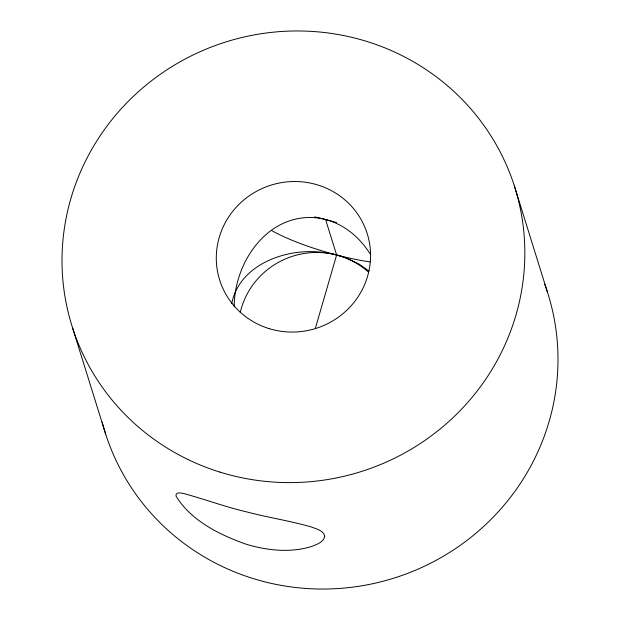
<?xml version="1.0" encoding="UTF-8"?>
<svg xmlns="http://www.w3.org/2000/svg" width="620" height="620" viewBox="0 0 620 620"><rect width="100%" height="100%" fill="white"/><g stroke="black" fill="none" stroke-linecap="round" stroke-linejoin="round"><path stroke-width="0.93" d="M234.221 306.83C234.05 263.244 266.492 214.582 314.108 217.628A55.25 45.826 25.8 0 1 325.578 219.519A55.25 45.826 25.8 0 1 336.691 223.526C350.61 229.981 362.072 241.04 370.156 253.975M231.694 303.622C239.622 263.399 288.656 246.962 325.027 252.689A55.25 30.024 9.8 0 1 347.688 258.61M315.526 327.74L336.629 254.998L325.578 219.519M347.611 258.587L359.197 264.221L368.9 270.987M514.375 186.008L547.522 292.438M72.478 327.562L105.625 433.992M544.709 284.216A232.012 225.215 -17.3 0 1 393.553 578.243A232.012 225.215 -17.3 0 1 102.168 422.057M240.258 312.488A77.337 75.074 -17.3 0 1 292.888 256.161A77.337 75.074 -17.3 0 1 368.35 272.017M370.086 261.911A77.337 15.632 16.2 0 1 272.025 230.756M314.689 216.861A77.337 15.632 16.2 0 1 336.59 222.572M324.694 536.222C323.803 542.229 316.712 544.414 311.844 546.39C290.695 553.048 267.654 550.576 246.706 544.399C220.092 535.052 191.247 521.033 176.049 496.155C175.018 491.404 181.9 493.078 184.45 493.721C205.297 499.441 225.626 506.989 246.713 511.903C268.042 517.568 289.966 520.784 311.17 526.93C316.014 528.875 323.438 530.255 324.694 536.222M219.86 472.076A232.012 225.215 -17.3 0 0 520.226 208.173A232.012 225.215 -17.3 0 0 140.19 90.109A232.012 225.215 -17.3 0 0 219.86 472.076M268.902 328.553A77.337 75.074 -17.3 0 0 369.024 240.583A77.337 75.074 -17.3 0 0 242.35 201.229A77.337 75.074 -17.3 0 0 268.902 328.553"/></g></svg>
